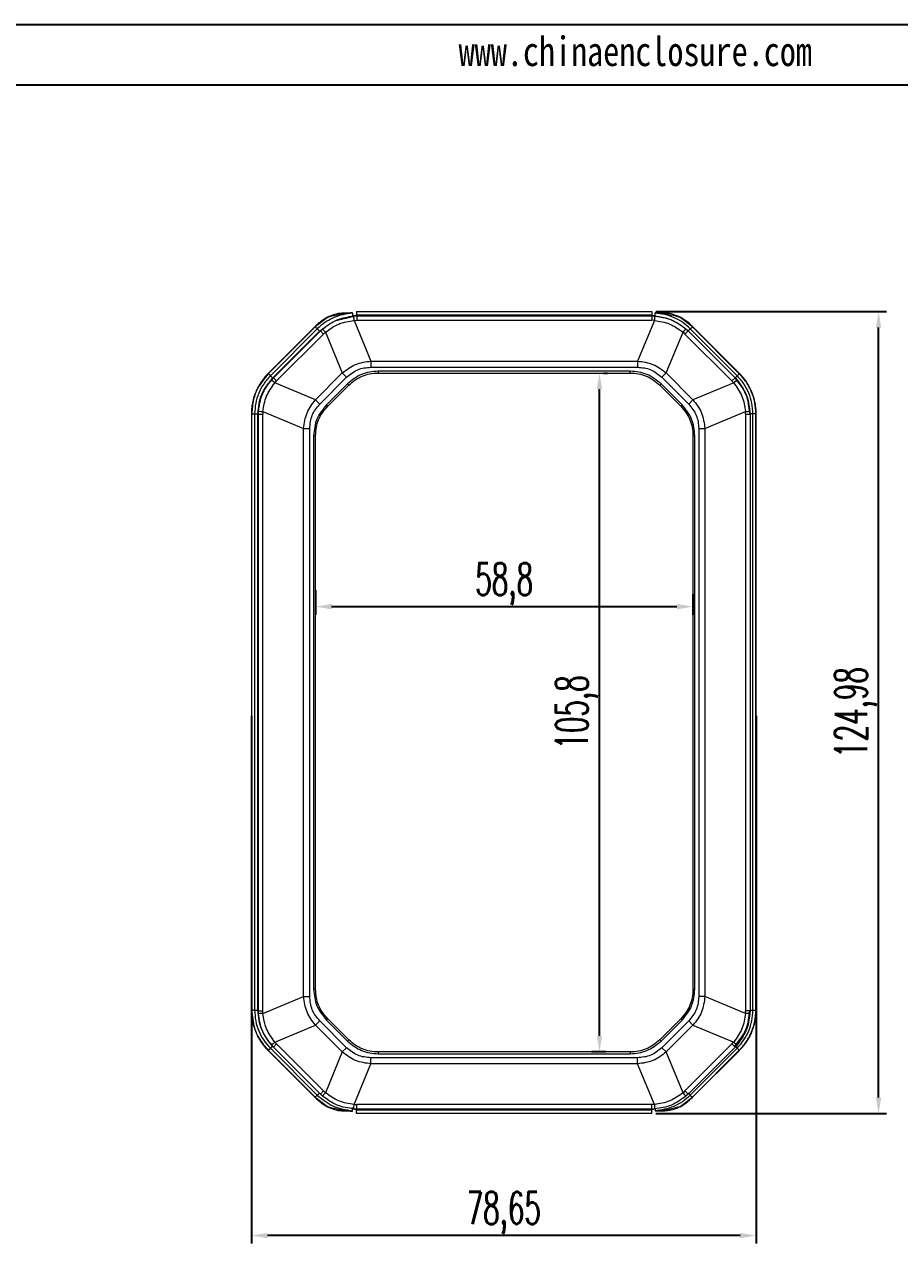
# Model space of a CAD drawing. Header units: inches. Extents: x 1153 to 4140, y 573 to 968.
# Drawn here: x 1289.3 to 1425.7, y 778 to 968 of the extents above; entities that cross this region are included whole.
import ezdxf

# ---------------------------------------------------------------- set-up
doc = ezdxf.new("R2010")
doc.units = ezdxf.units.IN
doc.layers.add('文字', color=81, linetype='Continuous')
doc.styles.add('SLDTEXTSTYLE2', font='TXT', dxfattribs={"width": 0.6, "bigfont": 'bigfont'})
doc.styles.add('宋体', font='', dxfattribs={"width": 0.8, "height": 3.5})
doc.styles.get('宋体').set_extended_font_data('SimSun')
doc.dimstyles.new('5', dxfattribs={"dimtxt": 5, "dimasz": 2.5, "dimexe": 1.25, "dimexo": 0.625, "dimtad": 1, "dimtxsty": 'SLDTEXTSTYLE2', "dimcen": 2.5, "dimclrd": 256, "dimclre": 256, "dimclrt": 256, "dimadec": 0, "dimazin": 0, "dimtfac": 1, "dimtmove": 0, "dimatfit": 3, "dimfxl": 1, "dimarcsym": 0})

# ---------------------------------------------------------------- blocks, each defined once
blk = doc.blocks.new('*D21')
at = {"lineweight": -2, "transparency": 16777216}
for p, q in [((1387.69, 923.26), (1423.64, 923.26)), ((1422.39, 800.78), (1422.39, 920.76)), ((1387.69, 798.28), (1423.64, 798.28))]:
    blk.add_line(p, q, dxfattribs=at)
at = {"transparency": 16777216}
for points in [[(1421.97, 920.76), (1422.81, 920.76), (1422.39, 923.26)], [(1421.97, 800.78), (1422.81, 800.78), (1422.39, 798.28)]]:
    blk.add_solid(points, dxfattribs=at)
at = {"layer": 'Defpoints', "color": 0, "transparency": 16777216}
for p in [(1387.06, 923.26), (1422.39, 923.26), (1387.06, 798.28)]:
    blk.add_point(p, dxfattribs=at)
at = {"transparency": 16777216, "insert": (1418.85, 860.77), "char_height": 5, "attachment_point": 5, "rotation": 90, "style": 'SLDTEXTSTYLE2'}
blk.add_mtext('124,98', dxfattribs=at)
blk = doc.blocks.new('*D22')
at = {"lineweight": -2, "transparency": 16777216}
for p, q in [((1324.67, 860.23), (1324.67, 778)), ((1403.31, 860.23), (1403.31, 778)), ((1400.81, 779.25), (1327.17, 779.25))]:
    blk.add_line(p, q, dxfattribs=at)
at = {"transparency": 16777216}
for points in [[(1327.17, 779.66), (1327.17, 778.83), (1324.67, 779.25)], [(1400.81, 779.66), (1400.81, 778.83), (1403.31, 779.25)]]:
    blk.add_solid(points, dxfattribs=at)
at = {"layer": 'Defpoints', "color": 0, "transparency": 16777216}
for p in [(1324.67, 860.85), (1403.31, 860.85), (1324.67, 779.25)]:
    blk.add_point(p, dxfattribs=at)
at = {"transparency": 16777216, "insert": (1363.99, 782.79), "char_height": 5, "attachment_point": 5, "style": 'SLDTEXTSTYLE2'}
blk.add_mtext('78,65', dxfattribs=at)
blk = doc.blocks.new('*D23')
at = {"lineweight": -2, "transparency": 16777216}
for p, q in [((1334.66, 879.84), (1334.66, 876.01)), ((1393.46, 879.22), (1393.46, 876.01)), ((1337.16, 877.26), (1390.96, 877.26))]:
    blk.add_line(p, q, dxfattribs=at)
at = {"transparency": 16777216}
for points in [[(1337.16, 877.68), (1337.16, 876.84), (1334.66, 877.26)], [(1390.96, 877.68), (1390.96, 876.84), (1393.46, 877.26)]]:
    blk.add_solid(points, dxfattribs=at)
at = {"layer": 'Defpoints', "color": 0, "transparency": 16777216}
for p in [(1334.66, 880.46), (1393.46, 879.85), (1393.46, 877.26)]:
    blk.add_point(p, dxfattribs=at)
at = {"transparency": 16777216, "insert": (1364.06, 880.8), "char_height": 5, "attachment_point": 5, "style": 'SLDTEXTSTYLE2'}
blk.add_mtext('58,8', dxfattribs=at)
blk = doc.blocks.new('*D24')
at = {"lineweight": -2, "transparency": 16777216}
for p, q in [((1379.53, 913.67), (1380.15, 913.67)), ((1378.9, 810.37), (1378.9, 911.17)), ((1379.9, 807.87), (1377.65, 807.87))]:
    blk.add_line(p, q, dxfattribs=at)
at = {"transparency": 16777216}
for points in [[(1378.49, 911.17), (1379.32, 911.17), (1378.9, 913.67)], [(1378.49, 810.37), (1379.32, 810.37), (1378.9, 807.87)]]:
    blk.add_solid(points, dxfattribs=at)
at = {"layer": 'Defpoints', "color": 0, "transparency": 16777216}
for p in [(1378.9, 913.67), (1378.9, 913.67), (1380.53, 807.87)]:
    blk.add_point(p, dxfattribs=at)
at = {"transparency": 16777216, "insert": (1375.36, 860.77), "char_height": 5, "attachment_point": 5, "rotation": 90, "style": 'SLDTEXTSTYLE2'}
blk.add_mtext('105,8', dxfattribs=at)

msp = doc.modelspace()

# ---------------------------------------------------------------- linework, layer by layer
for p, q in [((1152.911, 968.002), (1711.619, 968.002)), ((1167.368, 958.597), (1702.213, 958.597))]:
    msp.add_line(p, q)
at = {"color": 7, "linetype": 'Continuous', "lineweight": 15}
for p, q in [((1336.521, 922.316), (1334.611, 920.868)), ((1336.865, 922.5), (1336.43, 922.319)), ((1340.614, 922.556), (1341.078, 922.569)), ((1340.672, 921.874), (1341.078, 921.885)), ((1340.672, 921.874), (1343.299, 915.531)), ((1341.064, 923.26), (1387.064, 923.26)), ((1341.064, 923.26), (1341.064, 922.76)), ((1341.064, 922.569), (1341.064, 922.76)), ((1341.064, 922.76), (1387.064, 922.76)), ((1341.078, 922.569), (1341.078, 921.885)), ((1341.078, 922.569), (1387.05, 922.569)), ((1341.078, 921.885), (1387.05, 921.885)), ((1387.456, 921.874), (1384.829, 915.531)), ((1387.05, 922.569), (1387.05, 921.885)), ((1387.05, 922.569), (1387.514, 922.556)), ((1387.456, 921.874), (1387.05, 921.885)), ((1387.064, 923.26), (1387.064, 922.76)), ((1387.064, 922.76), (1387.064, 922.569)), ((1393.372, 920.881), (1391.461, 922.329)), ((1334.579, 920.903), (1327.259, 913.583)), ((1327.294, 913.551), (1334.611, 920.868)), ((1334.934, 920.545), (1327.617, 913.228)), ((1327.968, 912.877), (1335.286, 920.194)), ((1335.421, 920.226), (1328.107, 912.912)), ((1328.591, 912.429), (1335.904, 919.743)), ((1334.611, 920.868), (1334.934, 920.545)), ((1335.421, 920.226), (1335.758, 920.544)), ((1335.421, 920.226), (1335.904, 919.743)), ((1335.904, 919.743), (1336.2, 920.021)), ((1336.2, 920.021), (1338.827, 913.679)), ((1389.301, 913.679), (1391.928, 920.021)), ((1391.928, 920.021), (1392.224, 919.743)), ((1392.707, 920.226), (1392.224, 919.743)), ((1392.224, 919.743), (1399.537, 912.429)), ((1392.37, 920.544), (1392.707, 920.226)), ((1400.021, 912.912), (1392.707, 920.226)), ((1393.049, 920.558), (1393.372, 920.881)), ((1400.365, 913.241), (1393.049, 920.558)), ((1400.688, 913.564), (1393.372, 920.881)), ((1400.723, 913.597), (1393.403, 920.916)), ((1343.299, 915.531), (1343.299, 914.582)), ((1343.299, 915.531), (1384.829, 915.531)), ((1343.299, 914.582), (1384.829, 914.582)), ((1383.701, 913.969), (1344.427, 913.969)), ((1344.427, 913.969), (1344.427, 913.669)), ((1383.701, 913.669), (1383.701, 913.969)), ((1384.829, 915.531), (1384.829, 914.582)), ((1327.617, 913.228), (1327.294, 913.551)), ((1327.789, 912.575), (1328.107, 912.912)), ((1328.107, 912.912), (1328.591, 912.429)), ((1328.312, 912.133), (1328.591, 912.429)), ((1334.655, 909.506), (1328.312, 912.133)), ((1338.827, 913.679), (1334.655, 909.506)), ((1335.325, 908.835), (1339.498, 913.008)), ((1338.827, 913.679), (1339.498, 913.008)), ((1344.427, 913.669), (1383.701, 913.669)), ((1389.301, 913.679), (1388.63, 913.008)), ((1388.63, 913.008), (1392.803, 908.835)), ((1393.473, 909.506), (1389.301, 913.679)), ((1399.816, 912.133), (1393.473, 909.506)), ((1400.021, 912.912), (1399.537, 912.429)), ((1399.537, 912.429), (1399.816, 912.133)), ((1400.021, 912.912), (1400.339, 912.575)), ((1400.365, 913.241), (1400.688, 913.564)), ((1339.634, 911.984), (1336.349, 908.699)), ((1336.561, 908.487), (1339.846, 911.772)), ((1339.846, 911.772), (1339.634, 911.984)), ((1388.282, 911.772), (1388.494, 911.984)), ((1388.282, 911.772), (1391.567, 908.487)), ((1391.779, 908.699), (1388.494, 911.984)), ((1334.655, 909.506), (1335.325, 908.835)), ((1336.561, 908.487), (1336.349, 908.699)), ((1391.567, 908.487), (1391.779, 908.699)), ((1393.473, 909.506), (1392.803, 908.835)), ((1324.668, 907.329), (1324.668, 814.353)), ((1324.716, 907.326), (1325.172, 907.326)), ((1324.716, 814.356), (1324.716, 907.326)), ((1325.172, 907.326), (1325.172, 814.356)), ((1325.669, 814.356), (1325.669, 907.327)), ((1325.764, 907.255), (1325.777, 907.719)), ((1325.764, 907.255), (1326.448, 907.255)), ((1325.764, 814.283), (1325.764, 907.255)), ((1326.46, 907.661), (1326.448, 907.255)), ((1326.448, 814.283), (1326.448, 907.255)), ((1326.46, 907.661), (1332.802, 905.034)), ((1395.326, 905.034), (1401.668, 907.661)), ((1401.68, 907.255), (1401.668, 907.661)), ((1401.68, 907.255), (1401.68, 814.283)), ((1401.68, 907.255), (1402.364, 907.255)), ((1402.351, 907.719), (1402.364, 907.255)), ((1402.364, 907.255), (1402.364, 814.283)), ((1402.81, 814.369), (1402.81, 907.339)), ((1402.81, 907.339), (1403.267, 907.339)), ((1403.267, 814.369), (1403.267, 907.339)), ((1403.314, 814.366), (1403.314, 907.342)), ((1332.802, 816.504), (1332.802, 905.034)), ((1332.802, 905.034), (1333.751, 905.034)), ((1333.751, 816.504), (1333.751, 905.034)), ((1394.377, 905.034), (1394.377, 816.504)), ((1394.377, 905.034), (1395.326, 905.034)), ((1395.326, 905.034), (1395.326, 816.504)), ((1334.364, 903.906), (1334.364, 817.632)), ((1334.664, 903.906), (1334.364, 903.906)), ((1334.664, 817.632), (1334.664, 903.906)), ((1393.464, 903.906), (1393.464, 817.632)), ((1393.464, 903.906), (1393.764, 903.906)), ((1393.764, 817.632), (1393.764, 903.906)), ((1334.664, 817.632), (1334.364, 817.632)), ((1393.464, 817.632), (1393.764, 817.632)), ((1326.46, 813.877), (1332.802, 816.504)), ((1332.802, 816.504), (1333.751, 816.504)), ((1395.326, 816.504), (1394.377, 816.504)), ((1401.668, 813.877), (1395.326, 816.504)), ((1325.172, 814.356), (1324.716, 814.356)), ((1325.777, 813.819), (1325.764, 814.283)), ((1325.764, 814.283), (1326.448, 814.283)), ((1326.46, 813.877), (1326.448, 814.283)), ((1401.668, 813.877), (1401.68, 814.283)), ((1402.364, 814.283), (1401.68, 814.283)), ((1402.364, 814.283), (1402.351, 813.819)), ((1402.81, 814.369), (1403.267, 814.369)), ((1328.312, 809.405), (1334.655, 812.032)), ((1334.655, 812.032), (1335.325, 812.703)), ((1334.655, 812.032), (1338.827, 807.86)), ((1339.498, 808.531), (1335.325, 812.703)), ((1336.561, 813.051), (1336.349, 812.839)), ((1336.349, 812.839), (1339.634, 809.554)), ((1339.846, 809.767), (1336.561, 813.051)), ((1391.567, 813.051), (1388.282, 809.767)), ((1388.494, 809.554), (1391.779, 812.839)), ((1392.803, 812.703), (1388.63, 808.531)), ((1389.301, 807.86), (1393.473, 812.032)), ((1391.567, 813.051), (1391.779, 812.839)), ((1393.473, 812.032), (1392.803, 812.703)), ((1393.473, 812.032), (1399.816, 809.405)), ((1339.846, 809.767), (1339.634, 809.554)), ((1388.282, 809.767), (1388.494, 809.554)), ((1327.259, 808.099), (1334.579, 800.78)), ((1327.294, 808.131), (1327.617, 808.454)), ((1334.611, 800.814), (1327.294, 808.131)), ((1327.617, 808.454), (1334.934, 801.137)), ((1328.107, 808.626), (1327.789, 808.964)), ((1328.107, 808.626), (1328.591, 809.11)), ((1328.107, 808.626), (1335.421, 801.312)), ((1328.591, 809.11), (1328.312, 809.405)), ((1335.904, 801.796), (1328.591, 809.11)), ((1338.827, 807.86), (1336.2, 801.517)), ((1338.827, 807.86), (1339.498, 808.531)), ((1344.427, 807.869), (1344.427, 807.569)), ((1383.701, 807.869), (1344.427, 807.869)), ((1344.427, 807.569), (1383.701, 807.569)), ((1383.701, 807.869), (1383.701, 807.569)), ((1389.301, 807.86), (1388.63, 808.531)), ((1391.928, 801.517), (1389.301, 807.86)), ((1399.537, 809.11), (1392.224, 801.796)), ((1392.707, 801.312), (1400.021, 808.626)), ((1393.049, 801.15), (1400.365, 808.467)), ((1393.372, 800.827), (1400.688, 808.144)), ((1393.404, 800.793), (1400.723, 808.112)), ((1399.816, 809.405), (1399.537, 809.11)), ((1400.021, 808.626), (1399.537, 809.11)), ((1400.339, 808.964), (1400.021, 808.626)), ((1400.365, 808.467), (1400.688, 808.144)), ((1340.672, 799.665), (1343.299, 806.007)), ((1384.829, 806.956), (1343.299, 806.956)), ((1343.299, 806.007), (1343.299, 806.956)), ((1384.829, 806.007), (1343.299, 806.007)), ((1384.829, 806.007), (1384.829, 806.956)), ((1387.456, 799.665), (1384.829, 806.007)), ((1334.934, 801.137), (1334.611, 800.814)), ((1334.611, 800.814), (1336.511, 799.371)), ((1335.421, 801.312), (1335.904, 801.796)), ((1335.758, 800.994), (1335.421, 801.312)), ((1336.2, 801.517), (1335.904, 801.796)), ((1391.471, 799.385), (1393.372, 800.827)), ((1392.224, 801.796), (1391.928, 801.517)), ((1392.707, 801.312), (1392.224, 801.796)), ((1392.707, 801.312), (1392.37, 800.994)), ((1393.049, 801.15), (1393.372, 800.827)), ((1341.078, 798.969), (1340.614, 798.983)), ((1340.672, 799.665), (1341.078, 799.653)), ((1341.064, 798.97), (1341.064, 798.778)), ((1387.064, 798.778), (1341.064, 798.778)), ((1341.064, 798.278), (1341.064, 798.778)), ((1387.064, 798.278), (1341.064, 798.278)), ((1387.05, 799.653), (1341.078, 799.653)), ((1341.078, 798.969), (1341.078, 799.653)), ((1387.05, 798.969), (1341.078, 798.969)), ((1387.456, 799.665), (1387.05, 799.653)), ((1387.05, 798.969), (1387.05, 799.653)), ((1387.514, 798.983), (1387.05, 798.969)), ((1387.064, 798.97), (1387.064, 798.778)), ((1387.064, 798.278), (1387.064, 798.778)), ((1387.571, 798.716), (1387.571, 798.694)), ((1391.125, 799.2), (1391.562, 799.382))]:
    msp.add_line(p, q, dxfattribs=at)
at = {"color": 8, "linetype": 'Continuous', "lineweight": 15}
for p, q in [((1337.873, 921.87), (1340.411, 922.482)), ((1391.552, 922.332), (1391.461, 922.329)), ((1334.611, 920.868), (1334.611, 920.868)), ((1335.286, 920.194), (1336.158, 920.795)), ((1393.372, 920.881), (1393.372, 920.881)), ((1324.716, 907.326), (1324.716, 907.326)), ((1403.267, 907.339), (1403.267, 907.339)), ((1327.294, 808.131), (1327.294, 808.131)), ((1400.688, 808.144), (1400.688, 808.144)), ((1336.421, 799.369), (1336.511, 799.371))]:
    msp.add_line(p, q, dxfattribs=at)
at = {"color": 7, "linetype": 'Continuous', "lineweight": 15}
for centre, radius, start, end in [((1338.948, 918.222), 4.76, 92.03656, 120.66356), ((1333.01, 921.566), 7.668, 2.30075, 7.41719), ((1395.118, 921.566), 7.668, 172.58281, 177.69925), ((1389.034, 918.235), 4.76, 59.33896, 87.96344), ((1341.835, 925.221), 7.668, 217.58281, 222.69925), ((1386.293, 925.221), 7.668, 317.30075, 322.41719), ((1323.112, 906.498), 7.668, 47.30075, 52.41719), ((1405.016, 906.498), 7.668, 127.58281, 132.69925), ((1326.767, 915.324), 7.668, 262.58281, 267.69925), ((1401.361, 915.324), 7.668, 272.30075, 277.41719), ((1326.767, 806.215), 7.668, 92.30075, 97.41719), ((1401.361, 806.215), 7.668, 82.58281, 87.69925), ((1323.112, 815.041), 7.668, 307.58281, 312.69925), ((1405.016, 815.041), 7.668, 227.30075, 232.41719), ((1341.835, 796.317), 7.668, 137.30075, 142.41719), ((1386.293, 796.317), 7.668, 37.58281, 42.69925), ((1338.944, 803.465), 4.762, 239.27144, 268.02038), ((1333.01, 799.973), 7.668, 352.58281, 357.69925), ((1395.118, 799.973), 7.668, 182.30075, 187.41719), ((1389.038, 803.478), 4.762, 271.97962, 300.73105)]:
    msp.add_arc(centre, radius, start, end, dxfattribs=at)
for centre, major_axis, start_param, end_param in [((1341.074, 914.576), (5.659, -5.659), 2.3572632, 2.4339298), ((1387.054, 914.576), (5.659, 5.659), 0.720924, 0.7843295), ((1341.074, 806.962), (-5.659, -5.659), 0.7002424, 0.7843295), ((1387.054, 806.962), (-5.659, 5.659), 2.3572632, 2.4221339)]:
    msp.add_ellipse(centre, major_axis=major_axis, ratio=0.9996955, start_param=start_param, end_param=end_param, dxfattribs=at)
for points, knots in [([(1336.51, 922.364), (1336.191, 922.171), (1335.693, 921.869), (1335.15, 921.432), (1334.864, 921.178), (1334.715, 921.037), (1334.639, 920.963), (1334.602, 920.926), (1334.585, 920.909), (1334.579, 920.903), (1334.577, 920.901), (1334.576, 920.9), (1334.576, 920.9), (1334.576, 920.9)], [0, 0, 0, 0, 0.4594203, 0.7172221, 0.8578242, 0.9315705, 0.9693902, 0.9891192, 0.9966175, 0.9989422, 0.9996444, 0.9998673, 1, 1, 1, 1]), ([(1340.411, 922.979), (1339.9, 922.926), (1338.881, 922.819), (1337.427, 922.304), (1336.073, 921.571), (1335.314, 920.887), (1334.934, 920.545)], [0, 0, 0, 0, 0.25090941, 0.50069652, 0.7501398, 1, 1, 1, 1]), ([(1336.2, 920.021), (1336.87, 920.511), (1338.211, 921.491), (1339.851, 921.746), (1340.672, 921.874)], [0, 0, 0, 0, 0.4999998, 1, 1, 1, 1]), ([(1340.411, 923.006), (1340.181, 922.992), (1339.702, 922.964), (1338.843, 922.857), (1337.627, 922.633), (1336.962, 922.442), (1336.521, 922.316)], [0, 0, 0, 0, 0.1189619, 0.2483818, 0.5018447, 1, 1, 1, 1]), ([(1340.411, 923.036), (1340.342, 923.033), (1340.181, 923.028), (1339.958, 923.02), (1339.647, 923.009), (1339.218, 922.994), (1338.955, 922.985), (1338.779, 922.979)], [0, 0, 0, 0, 0.053917, 0.1255173, 0.2502296, 0.5002598, 1, 1, 1, 1]), ([(1340.411, 923.006), (1340.411, 923.01), (1340.411, 923.02), (1340.411, 923.032), (1340.411, 923.034), (1340.411, 923.036)], [0, 0, 0, 0, 0.2495367, 0.4990732, 1, 1, 1, 1]), ([(1340.411, 922.979), (1340.411, 922.968), (1340.411, 922.945), (1340.411, 922.843), (1340.411, 922.704), (1340.411, 922.576), (1340.411, 922.501), (1340.411, 922.482)], [0, 0, 0, 0, 0.23032634, 0.46064698, 0.69112499, 0.92189687, 1, 1, 1, 1]), ([(1387.456, 921.874), (1388.277, 921.746), (1389.918, 921.491), (1391.258, 920.511), (1391.928, 920.021)], [0, 0, 0, 0, 0.4999998, 1, 1, 1, 1]), ([(1389.203, 922.992), (1389.021, 922.998), (1388.702, 923.009), (1388.263, 923.025), (1387.811, 923.04), (1387.651, 923.046), (1387.571, 923.049)], [0, 0, 0, 0, 0.4994004, 0.8782203, 0.9393214, 1, 1, 1, 1]), ([(1387.571, 923.019), (1387.571, 923.023), (1387.571, 923.033), (1387.571, 923.045), (1387.571, 923.048), (1387.571, 923.049)], [0, 0, 0, 0, 0.2495368, 0.4990734, 1, 1, 1, 1]), ([(1391.461, 922.329), (1391.019, 922.456), (1390.353, 922.646), (1389.137, 922.871), (1388.28, 922.977), (1387.801, 923.005), (1387.571, 923.019)], [0, 0, 0, 0, 0.4995087, 0.75173827, 0.88104096, 1, 1, 1, 1]), ([(1393.049, 920.558), (1392.669, 920.9), (1391.909, 921.584), (1390.555, 922.317), (1389.102, 922.832), (1388.082, 922.939), (1387.571, 922.993)], [0, 0, 0, 0, 0.2498605, 0.4993033, 0.7490913, 1, 1, 1, 1]), ([(1387.571, 922.495), (1387.571, 922.551), (1387.571, 922.664), (1387.571, 922.814), (1387.571, 922.927), (1387.571, 922.979), (1387.571, 922.99), (1387.571, 922.993)], [0, 0, 0, 0, 0.2310481, 0.462102, 0.6929924, 0.9235854, 1, 1, 1, 1]), ([(1392.697, 920.207), (1391.948, 920.826), (1390.452, 922.064), (1388.532, 922.351), (1387.571, 922.495)], [0, 0, 0, 0, 0.50000971, 1, 1, 1, 1]), ([(1393.406, 920.913), (1393.406, 920.913), (1393.406, 920.914), (1393.096, 921.224), (1392.484, 921.762), (1391.791, 922.183), (1391.473, 922.377)], [0, 0, 0, 0, 0.0001327, 0.0010582, 0.5403749, 1, 1, 1, 1]), ([(1344.427, 913.969), (1343.53, 913.875), (1341.736, 913.688), (1340.334, 912.552), (1339.634, 911.984)], [0, 0, 0, 0, 0.5000664, 1, 1, 1, 1]), ([(1388.494, 911.984), (1387.793, 912.552), (1386.392, 913.688), (1384.598, 913.875), (1383.701, 913.969)], [0, 0, 0, 0, 0.5000664, 1, 1, 1, 1]), ([(1327.264, 913.588), (1327.263, 913.587), (1327.26, 913.584), (1326.967, 913.289), (1326.501, 912.756), (1325.993, 912.003), (1325.676, 911.441), (1325.33, 910.722), (1325.006, 909.843), (1324.788, 908.86), (1324.703, 908.175), (1324.677, 907.758), (1324.67, 907.522), (1324.669, 907.402), (1324.668, 907.349), (1324.668, 907.331), (1324.668, 907.324), (1324.668, 907.322), (1324.668, 907.322)], [0, 0, 0, 0, 0.0002627, 0.0020547, 0.1791105, 0.3043411, 0.3934534, 0.4570265, 0.6482836, 0.7956532, 0.8902719, 0.9455378, 0.9760481, 0.9917884, 0.997368, 0.9991208, 0.9996782, 1, 1, 1, 1]), ([(1327.294, 913.551), (1326.699, 912.835), (1325.7, 911.63), (1324.876, 909.444), (1324.772, 908.07), (1324.716, 907.326)], [0, 0, 0, 0, 0.4026035, 0.6764697, 1, 1, 1, 1]), ([(1327.617, 913.228), (1327.252, 912.817), (1326.524, 911.997), (1325.767, 910.532), (1325.264, 908.964), (1325.203, 907.873), (1325.172, 907.326)], [0, 0, 0, 0, 0.2513456, 0.500848, 0.7498869, 1, 1, 1, 1]), ([(1325.669, 907.327), (1325.776, 908.366), (1325.989, 910.446), (1327.309, 912.067), (1327.968, 912.877)], [0, 0, 0, 0, 0.5000228, 1, 1, 1, 1]), ([(1326.46, 907.661), (1326.587, 908.482), (1326.842, 910.123), (1327.822, 911.463), (1328.312, 912.133)], [0, 0, 0, 0, 0.4999998, 1, 1, 1, 1]), ([(1339.846, 911.772), (1340.17, 912.066), (1340.801, 912.637), (1341.925, 913.232), (1343.14, 913.606), (1343.99, 913.648), (1344.427, 913.669)], [0, 0, 0, 0, 0.2571263, 0.5, 0.7428737, 1, 1, 1, 1]), ([(1383.701, 913.669), (1384.138, 913.648), (1384.988, 913.606), (1386.203, 913.232), (1387.327, 912.637), (1387.958, 912.066), (1388.282, 911.772)], [0, 0, 0, 0, 0.2571263, 0.5, 0.7428737, 1, 1, 1, 1]), ([(1399.816, 912.133), (1400.306, 911.463), (1401.286, 910.123), (1401.541, 908.482), (1401.668, 907.661)], [0, 0, 0, 0, 0.4999998, 1, 1, 1, 1]), ([(1402.313, 907.34), (1402.206, 908.38), (1401.993, 910.459), (1400.674, 912.08), (1400.014, 912.89)], [0, 0, 0, 0, 0.5000193, 1, 1, 1, 1]), ([(1402.81, 907.339), (1402.779, 907.886), (1402.718, 908.977), (1402.216, 910.545), (1401.459, 912.01), (1400.731, 912.83), (1400.365, 913.241)], [0, 0, 0, 0, 0.25011235, 0.4991511, 0.74865518, 1, 1, 1, 1]), ([(1403.267, 907.339), (1403.234, 907.917), (1403.17, 909.07), (1402.641, 910.726), (1401.844, 912.272), (1401.074, 913.133), (1400.688, 913.564)], [0, 0, 0, 0, 0.2506099, 0.5000225, 0.7494245, 1, 1, 1, 1]), ([(1403.314, 907.335), (1403.314, 907.335), (1403.314, 907.34), (1403.313, 907.756), (1403.265, 908.461), (1403.093, 909.349), (1402.921, 909.966), (1402.66, 910.718), (1402.267, 911.573), (1401.723, 912.427), (1401.296, 912.974), (1401.02, 913.288), (1400.859, 913.458), (1400.775, 913.544), (1400.738, 913.582), (1400.725, 913.594), (1400.721, 913.599), (1400.719, 913.6), (1400.719, 913.601)], [0, 0, 0, 0, 0.0002625, 0.002063, 0.1795336, 0.3034791, 0.3918508, 0.4551505, 0.647053, 0.795795, 0.8908391, 0.9458263, 0.9761723, 0.9918285, 0.9973773, 0.999122, 0.9996779, 1, 1, 1, 1]), ([(1336.349, 908.699), (1335.781, 907.999), (1334.645, 906.597), (1334.458, 904.803), (1334.364, 903.906)], [0, 0, 0, 0, 0.5000664, 1, 1, 1, 1]), ([(1334.664, 903.906), (1334.686, 904.343), (1334.727, 905.194), (1335.102, 906.408), (1335.696, 907.532), (1336.268, 908.163), (1336.561, 908.487)], [0, 0, 0, 0, 0.2571263, 0.5, 0.7428737, 1, 1, 1, 1]), ([(1391.567, 908.487), (1391.86, 908.163), (1392.432, 907.532), (1393.026, 906.408), (1393.401, 905.194), (1393.442, 904.343), (1393.464, 903.906)], [0, 0, 0, 0, 0.2571263, 0.5, 0.7428737, 1, 1, 1, 1]), ([(1393.764, 903.906), (1393.67, 904.803), (1393.483, 906.598), (1392.347, 907.999), (1391.779, 908.699)], [0, 0, 0, 0, 0.5000664, 1, 1, 1, 1]), ([(1334.364, 817.632), (1334.458, 816.735), (1334.645, 814.941), (1335.781, 813.539), (1336.349, 812.839)], [0, 0, 0, 0, 0.5000664, 1, 1, 1, 1]), ([(1336.561, 813.051), (1336.268, 813.375), (1335.696, 814.006), (1335.102, 815.13), (1334.727, 816.345), (1334.686, 817.195), (1334.664, 817.632)], [0, 0, 0, 0, 0.2571263, 0.5, 0.7428737, 1, 1, 1, 1]), ([(1393.464, 817.632), (1393.442, 817.195), (1393.401, 816.345), (1393.026, 815.13), (1392.432, 814.006), (1391.86, 813.375), (1391.567, 813.051)], [0, 0, 0, 0, 0.2571263, 0.5, 0.7428737, 1, 1, 1, 1]), ([(1391.779, 812.839), (1392.347, 813.54), (1393.483, 814.941), (1393.67, 816.735), (1393.764, 817.632)], [0, 0, 0, 0, 0.50006636, 1, 1, 1, 1]), ([(1324.668, 814.361), (1324.668, 814.36), (1324.668, 814.355), (1324.669, 813.941), (1324.717, 813.235), (1324.889, 812.345), (1325.063, 811.724), (1325.325, 810.971), (1325.717, 810.12), (1326.259, 809.27), (1326.683, 808.724), (1326.96, 808.41), (1327.122, 808.238), (1327.207, 808.152), (1327.244, 808.114), (1327.257, 808.101), (1327.262, 808.097), (1327.263, 808.095), (1327.264, 808.095)], [0, 0, 0, 0, 0.0002602, 0.0020442, 0.1787792, 0.3038344, 0.3927772, 0.456286, 0.6477033, 0.7952071, 0.8899773, 0.9453702, 0.9759741, 0.9917589, 0.9973551, 0.9991148, 0.9996753, 1, 1, 1, 1]), ([(1324.716, 814.356), (1324.801, 813.434), (1324.944, 811.88), (1325.904, 809.749), (1326.805, 808.7), (1327.294, 808.131)], [0, 0, 0, 0, 0.4003034, 0.6747421, 1, 1, 1, 1]), ([(1325.172, 814.356), (1325.205, 813.807), (1325.27, 812.713), (1325.77, 811.141), (1326.524, 809.677), (1327.252, 808.862), (1327.617, 808.454)], [0, 0, 0, 0, 0.2513418, 0.5008444, 0.7498835, 1, 1, 1, 1]), ([(1327.968, 808.806), (1327.308, 809.616), (1325.989, 811.238), (1325.776, 813.317), (1325.669, 814.356)], [0, 0, 0, 0, 0.500018, 1, 1, 1, 1]), ([(1328.312, 809.405), (1327.822, 810.075), (1326.842, 811.416), (1326.587, 813.057), (1326.46, 813.877)], [0, 0, 0, 0, 0.4999998, 1, 1, 1, 1]), ([(1401.668, 813.877), (1401.541, 813.057), (1401.286, 811.416), (1400.306, 810.075), (1399.816, 809.405)], [0, 0, 0, 0, 0.4999998, 1, 1, 1, 1]), ([(1400.014, 808.818), (1400.674, 809.629), (1401.993, 811.25), (1402.207, 813.329), (1402.313, 814.368)], [0, 0, 0, 0, 0.5000264, 1, 1, 1, 1]), ([(1400.365, 808.467), (1400.728, 808.875), (1401.454, 809.692), (1402.211, 811.152), (1402.717, 812.723), (1402.779, 813.819), (1402.81, 814.369)], [0, 0, 0, 0, 0.2497146, 0.4987053, 0.7482376, 1, 1, 1, 1]), ([(1400.688, 808.144), (1401.074, 808.575), (1401.844, 809.437), (1402.641, 810.982), (1403.17, 812.639), (1403.234, 813.792), (1403.267, 814.369)], [0, 0, 0, 0, 0.2506153, 0.5000282, 0.7494294, 1, 1, 1, 1]), ([(1400.719, 808.108), (1400.719, 808.108), (1400.723, 808.111), (1401.017, 808.407), (1401.482, 808.94), (1401.989, 809.692), (1402.303, 810.25), (1402.65, 810.967), (1402.976, 811.849), (1403.195, 812.837), (1403.28, 813.524), (1403.306, 813.941), (1403.313, 814.174), (1403.314, 814.294), (1403.314, 814.347), (1403.314, 814.365), (1403.314, 814.371), (1403.314, 814.373), (1403.314, 814.374)], [0, 0, 0, 0, 0.00026489, 0.00207297, 0.1799155, 0.30401426, 0.39251966, 0.45587856, 0.64762048, 0.79617371, 0.89111561, 0.9459904, 0.97624778, 0.99185897, 0.99739066, 0.99912823, 0.9996809, 1, 1, 1, 1]), ([(1339.634, 809.554), (1340.335, 808.986), (1341.736, 807.851), (1343.53, 807.663), (1344.427, 807.569)], [0, 0, 0, 0, 0.5000664, 1, 1, 1, 1]), ([(1344.427, 807.869), (1343.99, 807.891), (1343.14, 807.933), (1341.925, 808.307), (1340.801, 808.901), (1340.17, 809.473), (1339.846, 809.767)], [0, 0, 0, 0, 0.2571263, 0.5, 0.7428737, 1, 1, 1, 1]), ([(1388.282, 809.767), (1387.958, 809.473), (1387.327, 808.901), (1386.203, 808.307), (1384.988, 807.933), (1384.138, 807.891), (1383.701, 807.869)], [0, 0, 0, 0, 0.2571263, 0.5, 0.7428737, 1, 1, 1, 1]), ([(1383.701, 807.569), (1384.598, 807.663), (1386.392, 807.851), (1387.794, 808.987), (1388.494, 809.554)], [0, 0, 0, 0, 0.5000664, 1, 1, 1, 1]), ([(1334.576, 800.782), (1334.576, 800.782), (1334.577, 800.781), (1334.883, 800.475), (1335.492, 799.938), (1336.18, 799.518), (1336.499, 799.324)], [0, 0, 0, 0, 0.0001314, 0.0010477, 0.5373086, 1, 1, 1, 1]), ([(1334.934, 801.137), (1335.737, 800.478), (1337.339, 799.162), (1339.389, 798.855), (1340.411, 798.703)], [0, 0, 0, 0, 0.5013291, 1, 1, 1, 1]), ([(1340.672, 799.665), (1339.851, 799.792), (1338.211, 800.047), (1336.87, 801.027), (1336.2, 801.517)], [0, 0, 0, 0, 0.4999998, 1, 1, 1, 1]), ([(1391.928, 801.517), (1391.258, 801.027), (1389.918, 800.047), (1388.277, 799.792), (1387.456, 799.665)], [0, 0, 0, 0, 0.4999998, 1, 1, 1, 1]), ([(1387.571, 798.716), (1388.582, 798.876), (1390.102, 799.116), (1391.902, 800.125), (1392.666, 800.808), (1393.049, 801.15)], [0, 0, 0, 0, 0.4974145, 0.7479737, 1, 1, 1, 1]), ([(1391.483, 799.337), (1391.802, 799.531), (1392.299, 799.833), (1392.84, 800.269), (1393.123, 800.521), (1393.269, 800.66), (1393.344, 800.733), (1393.381, 800.77), (1393.398, 800.786), (1393.403, 800.792), (1393.405, 800.794), (1393.406, 800.795), (1393.406, 800.795), (1393.406, 800.795)], [0, 0, 0, 0, 0.4624909, 0.7200831, 0.8592799, 0.9322507, 0.9696963, 0.9892293, 0.9966517, 0.9989528, 0.9996479, 0.9998686, 1, 1, 1, 1]), ([(1336.511, 799.371), (1336.954, 799.245), (1337.621, 799.054), (1338.84, 798.829), (1339.699, 798.723), (1340.181, 798.694), (1340.411, 798.68)], [0, 0, 0, 0, 0.4994662, 0.7518695, 0.8812078, 1, 1, 1, 1]), ([(1338.78, 798.706), (1338.952, 798.7), (1339.209, 798.691), (1339.666, 798.676), (1339.939, 798.666), (1340.173, 798.658), (1340.332, 798.653), (1340.411, 798.65)], [0, 0, 0, 0, 0.4991714, 0.7435293, 0.8786823, 0.9395607, 1, 1, 1, 1]), ([(1340.411, 798.703), (1340.411, 798.714), (1340.411, 798.738), (1340.411, 798.839), (1340.411, 798.978), (1340.411, 799.106), (1340.411, 799.181), (1340.411, 799.2)], [0, 0, 0, 0, 0.2303254, 0.460645, 0.6911232, 0.9218959, 1, 1, 1, 1]), ([(1340.411, 798.65), (1340.411, 798.652), (1340.411, 798.654), (1340.411, 798.666), (1340.411, 798.676), (1340.411, 798.68)], [0, 0, 0, 0, 0.4992416, 0.7495235, 1, 1, 1, 1]), ([(1387.571, 798.694), (1387.802, 798.707), (1388.284, 798.736), (1389.146, 798.842), (1390.363, 799.067), (1391.03, 799.258), (1391.471, 799.385)], [0, 0, 0, 0, 0.1189097, 0.2483086, 0.5017743, 1, 1, 1, 1]), ([(1387.571, 799.048), (1387.571, 798.996), (1387.571, 798.893), (1387.571, 798.781), (1387.571, 798.729), (1387.571, 798.718), (1387.571, 798.716)], [0, 0, 0, 0, 0.3004791, 0.6007453, 0.900625, 1, 1, 1, 1]), ([(1387.571, 798.663), (1387.61, 798.665), (1387.775, 798.67), (1388.234, 798.686), (1388.712, 798.702), (1389.024, 798.713), (1389.203, 798.719)], [0, 0, 0, 0, 0.0292163, 0.1255539, 0.499764, 1, 1, 1, 1]), ([(1387.571, 798.694), (1387.571, 798.689), (1387.571, 798.679), (1387.571, 798.667), (1387.571, 798.665), (1387.571, 798.663)], [0, 0, 0, 0, 0.249535, 0.4990696, 1, 1, 1, 1])]:
    msp.add_open_spline(points, degree=3, knots=knots, dxfattribs=at)
for points in [[(1335.758, 920.544), (1336.483, 921.085), (1337.931, 922.165), (1339.72, 922.426), (1340.614, 922.556)], [(1387.514, 922.556), (1388.408, 922.426), (1390.197, 922.165), (1391.645, 921.085), (1392.37, 920.544)], [(1334.934, 920.545), (1334.943, 920.536), (1334.961, 920.517), (1335.045, 920.435), (1335.156, 920.323), (1335.243, 920.237), (1335.286, 920.194)], [(1392.697, 920.207), (1392.74, 920.25), (1392.826, 920.336), (1392.938, 920.448), (1393.021, 920.53), (1393.04, 920.549), (1393.049, 920.558)], [(1338.827, 913.679), (1339.49, 914.186), (1340.816, 915.201), (1342.471, 915.421), (1343.299, 915.531)], [(1339.498, 913.008), (1340.05, 913.466), (1341.155, 914.383), (1342.584, 914.516), (1343.299, 914.582)], [(1384.829, 915.531), (1385.657, 915.421), (1387.312, 915.201), (1388.638, 914.186), (1389.301, 913.679)], [(1384.829, 914.582), (1385.544, 914.516), (1386.973, 914.383), (1388.078, 913.466), (1388.63, 913.008)], [(1325.777, 907.719), (1325.908, 908.613), (1326.168, 910.402), (1327.248, 911.85), (1327.789, 912.575)], [(1327.617, 913.228), (1327.626, 913.219), (1327.645, 913.201), (1327.728, 913.118), (1327.839, 913.006), (1327.925, 912.92), (1327.968, 912.877)], [(1400.014, 912.89), (1400.057, 912.933), (1400.143, 913.019), (1400.255, 913.131), (1400.338, 913.214), (1400.356, 913.232), (1400.365, 913.241)], [(1400.339, 912.575), (1400.88, 911.85), (1401.96, 910.402), (1402.22, 908.613), (1402.351, 907.719)], [(1332.802, 905.034), (1332.912, 905.862), (1333.132, 907.517), (1334.147, 908.843), (1334.655, 909.506)], [(1333.751, 905.034), (1333.817, 905.749), (1333.95, 907.178), (1334.867, 908.283), (1335.325, 908.835)], [(1392.803, 908.835), (1393.261, 908.283), (1394.178, 907.178), (1394.311, 905.749), (1394.377, 905.034)], [(1393.473, 909.506), (1393.981, 908.843), (1394.996, 907.517), (1395.216, 905.862), (1395.326, 905.034)], [(1325.172, 907.326), (1325.185, 907.326), (1325.211, 907.326), (1325.329, 907.326), (1325.486, 907.327), (1325.608, 907.327), (1325.669, 907.327)], [(1402.313, 907.34), (1402.374, 907.34), (1402.496, 907.34), (1402.654, 907.339), (1402.771, 907.339), (1402.797, 907.339), (1402.81, 907.339)], [(1334.655, 812.032), (1334.147, 812.695), (1333.132, 814.021), (1332.912, 815.676), (1332.802, 816.504)], [(1335.325, 812.703), (1334.867, 813.255), (1333.95, 814.36), (1333.817, 815.789), (1333.751, 816.504)], [(1394.377, 816.504), (1394.311, 815.789), (1394.178, 814.36), (1393.261, 813.255), (1392.803, 812.703)], [(1395.326, 816.504), (1395.216, 815.676), (1394.996, 814.021), (1393.981, 812.695), (1393.473, 812.032)], [(1325.172, 814.356), (1325.185, 814.356), (1325.211, 814.356), (1325.329, 814.356), (1325.486, 814.356), (1325.608, 814.356), (1325.669, 814.356)], [(1327.789, 808.964), (1327.248, 809.688), (1326.168, 811.136), (1325.908, 812.925), (1325.777, 813.819)], [(1402.351, 813.819), (1402.22, 812.925), (1401.96, 811.136), (1400.88, 809.688), (1400.339, 808.964)], [(1402.313, 814.368), (1402.374, 814.369), (1402.496, 814.369), (1402.654, 814.369), (1402.771, 814.369), (1402.797, 814.369), (1402.81, 814.369)], [(1327.617, 808.454), (1327.626, 808.463), (1327.645, 808.482), (1327.727, 808.565), (1327.839, 808.676), (1327.925, 808.763), (1327.968, 808.806)], [(1343.299, 806.007), (1342.471, 806.117), (1340.816, 806.337), (1339.49, 807.352), (1338.827, 807.86)], [(1343.299, 806.956), (1342.584, 807.022), (1341.155, 807.155), (1340.05, 808.072), (1339.498, 808.531)], [(1388.63, 808.531), (1388.078, 808.072), (1386.973, 807.155), (1385.544, 807.022), (1384.829, 806.956)], [(1389.301, 807.86), (1388.638, 807.352), (1387.312, 806.337), (1385.657, 806.117), (1384.829, 806.007)], [(1400.014, 808.818), (1400.057, 808.775), (1400.143, 808.689), (1400.255, 808.577), (1400.338, 808.495), (1400.356, 808.476), (1400.365, 808.467)], [(1334.934, 801.137), (1334.943, 801.146), (1334.961, 801.165), (1335.044, 801.248), (1335.156, 801.359), (1335.242, 801.446), (1335.285, 801.489)], [(1340.614, 798.983), (1339.72, 799.113), (1337.931, 799.373), (1336.483, 800.454), (1335.758, 800.994)], [(1392.37, 800.994), (1391.645, 800.454), (1390.197, 799.373), (1388.408, 799.113), (1387.514, 798.983)], [(1392.697, 801.501), (1392.74, 801.458), (1392.826, 801.372), (1392.938, 801.261), (1393.021, 801.178), (1393.04, 801.159), (1393.049, 801.15)]]:
    msp.add_open_spline(points, degree=3, dxfattribs=at)
at = {"color": 8, "linetype": 'Continuous', "lineweight": 15}
for points, knots in [([(1336.521, 922.316), (1336.461, 922.318), (1336.4, 922.32), (1336.431, 922.319), (1336.431, 922.319)], [0, 0, 0, 0, 0.99691143, 1, 1, 1, 1]), ([(1391.471, 799.385), (1391.532, 799.383), (1391.592, 799.381), (1391.562, 799.382), (1391.561, 799.382)], [0, 0, 0, 0, 0.9969186, 1, 1, 1, 1])]:
    msp.add_open_spline(points, degree=3, knots=knots, dxfattribs=at)

# ---------------------------------------------------------------- texts
at = {"layer": '文字', "color": 0, "insert": (1356.956, 966.106), "char_height": 4.59842, "width": 80.78975, "attachment_point": 1, "style": '宋体'}
msp.add_mtext('www.chinaenclosure.com', dxfattribs=at)

# ---------------------------------------------------------------- dimensions: what is measured, and where the dimension line sits
for base, p1, p2, picture, middle in [((1422.389, 923.26), (1387.064, 798.278), (1387.064, 923.26), '*D21', (1418.848, 860.769)), ((1378.904, 913.669), (1380.528, 807.869), (1378.9, 913.669), '*D24', (1375.362, 860.769))]:
    dim = msp.add_linear_dim(base=base, p1=p1, p2=p2, angle=90, dimstyle='5')
    dim.commit()
    dim.dimension.update_dxf_attribs({"geometry": picture, "text_midpoint": middle})
for base, p1, p2, picture, middle in [((1393.464, 877.26), (1334.664, 880.462), (1393.464, 879.849), '*D23', (1364.064, 880.802)), ((1324.668, 779.246), (1403.314, 860.854), (1324.668, 860.854), '*D22', (1363.991, 782.788))]:
    dim = msp.add_linear_dim(base=base, p1=p1, p2=p2, dimstyle='5')
    dim.commit()
    dim.dimension.update_dxf_attribs({"geometry": picture, "text_midpoint": middle})

doc.saveas('drawing.dxf')
